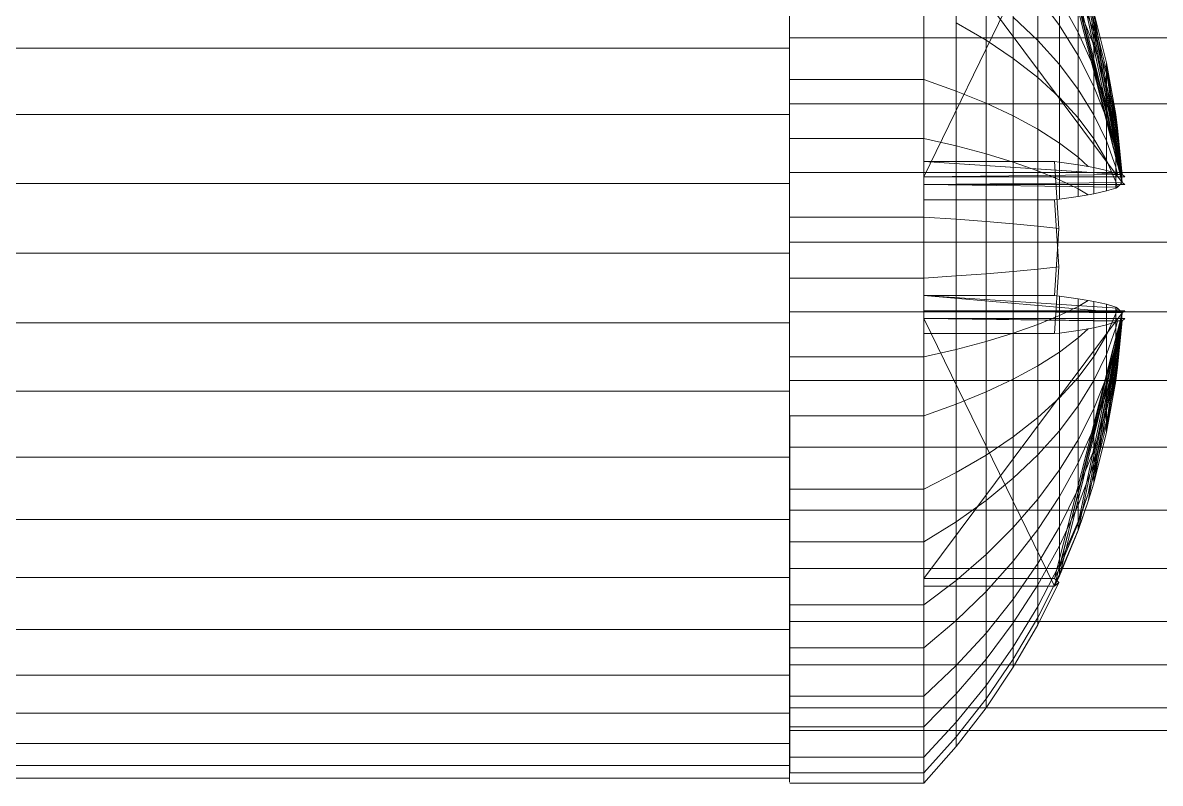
# Model space of a CAD drawing. Header units: inches. Extents: x -827 to 154, y -802 to 207.
# Drawn here: x -506.6996 to -506.5095, y -215.9531 to -215.8261 of the extents above; entities that cross this region are included whole.
import ezdxf

# ---------------------------------------------------------------- set-up
doc = ezdxf.new("R2010")
doc.units = ezdxf.units.IN
doc.header["$MEASUREMENT"] = 0
doc.layers.add('Layer0', color=7, linetype='Continuous', lineweight=9)
doc.layers.add('Miter_Saw_Station_skp', color=8, linetype='Continuous', lineweight=9)

# ---------------------------------------------------------------- blocks, each defined once
blk = doc.blocks.new('Miter_Saw_Station_skp_176-402616-Level 1')
at = {"layer": 'Layer0'}
for p, q in [((3.85827, 1.95942), (3.85827, 1.96006)), ((3.85827, 1.95942), (3.85827, 1.96006)), ((3.85827, 1.95942), (5.90551, 1.95942)), ((5.90551, 1.95942), (3.85827, 1.95942)), ((3.85827, 1.95724), (3.85827, 1.95942)), ((3.85827, 1.95724), (3.85827, 1.95942)), ((5.90551, 1.95724), (3.85827, 1.95724)), ((3.85827, 1.95357), (3.85827, 1.95724)), ((3.85827, 1.95724), (5.90551, 1.95724)), ((3.85827, 1.95357), (3.85827, 1.95724)), ((3.85827, 1.95357), (5.90551, 1.95357)), ((3.85827, 1.94847), (3.85827, 1.95357)), ((5.90551, 1.95357), (3.85827, 1.95357)), ((3.85827, 1.94847), (3.85827, 1.95357)), ((3.85827, 1.95134), (3.58268, 1.95134)), ((3.58268, 1.95134), (3.85827, 1.95134)), ((3.85827, 1.94754), (3.58268, 1.94754)), ((3.58268, 1.94754), (3.85827, 1.94754)), ((5.90551, 1.94847), (3.85827, 1.94847)), ((3.85827, 1.94203), (3.85827, 1.94847)), ((3.85827, 1.94203), (3.85827, 1.94847)), ((3.85827, 1.94847), (5.90551, 1.94847)), ((3.85827, 1.94203), (5.90551, 1.94203)), ((5.90551, 1.94203), (3.85827, 1.94203)), ((3.85827, 1.93436), (3.85827, 1.94203)), ((3.85827, 1.93436), (3.85827, 1.94203)), ((3.58268, 1.9403), (3.85827, 1.9403)), ((3.85827, 1.9403), (3.58268, 1.9403)), ((3.85827, 1.93436), (5.90551, 1.93436)), ((3.85827, 1.92559), (3.85827, 1.93436)), ((5.90551, 1.93436), (3.85827, 1.93436)), ((3.85827, 1.92559), (3.85827, 1.93436)), ((3.85827, 1.93304), (3.58268, 1.93304)), ((3.58268, 1.93304), (3.85827, 1.93304)), ((5.90551, 1.92559), (3.85827, 1.92559)), ((3.85827, 1.91586), (3.85827, 1.92559)), ((3.85827, 1.91586), (3.85827, 1.92559)), ((3.85827, 1.92559), (5.90551, 1.92559)), ((3.85827, 1.92411), (3.58268, 1.92411)), ((3.58268, 1.92411), (3.85827, 1.92411)), ((5.90551, 1.91586), (3.85827, 1.91586)), ((3.85827, 1.90536), (3.85827, 1.91586)), ((3.85827, 1.91586), (5.90551, 1.91586)), ((3.85827, 1.90536), (3.85827, 1.91586)), ((3.58268, 1.91425), (3.85827, 1.91425)), ((3.85827, 1.91425), (3.58268, 1.91425)), ((5.90551, 1.90536), (3.85827, 1.90536)), ((3.85827, 1.89425), (3.85827, 1.90536)), ((3.85827, 1.90536), (5.90551, 1.90536)), ((3.85827, 1.89425), (3.85827, 1.90536)), ((3.58268, 1.90364), (3.85827, 1.90364)), ((3.85827, 1.90364), (3.58268, 1.90364)), ((5.90551, 1.89425), (3.85827, 1.89425)), ((3.85827, 1.88272), (3.85827, 1.89425)), ((3.85827, 1.89425), (5.90551, 1.89425)), ((3.85827, 1.88272), (3.85827, 1.89425)), ((3.58268, 1.89245), (3.85827, 1.89245)), ((3.85827, 1.89245), (3.58268, 1.89245)), ((3.85827, 1.88272), (5.90551, 1.88272)), ((5.90551, 1.88272), (3.85827, 1.88272)), ((3.85827, 1.87098), (3.85827, 1.88272)), ((3.85827, 1.87098), (3.85827, 1.88272)), ((3.85827, 1.88088), (3.58268, 1.88088)), ((3.58268, 1.88088), (3.85827, 1.88088)), ((3.85827, 1.87098), (5.90551, 1.87098)), ((5.90551, 1.87098), (3.85827, 1.87098)), ((3.85827, 1.85923), (3.85827, 1.87098)), ((3.85827, 1.85923), (3.85827, 1.87098)), ((3.58268, 1.86912), (3.85827, 1.86912)), ((3.85827, 1.86912), (3.58268, 1.86912)), ((3.85827, 1.85923), (5.90551, 1.85923)), ((5.90551, 1.85923), (3.85827, 1.85923)), ((3.85827, 1.84765), (3.85827, 1.85923)), ((3.85827, 1.84765), (3.85827, 1.85923)), ((3.58268, 1.85738), (3.85827, 1.85738)), ((3.85827, 1.85738), (3.58268, 1.85738)), ((3.85827, 1.84586), (3.58268, 1.84586)), ((3.58268, 1.84586), (3.85827, 1.84586)), ((5.90551, 1.84765), (3.85827, 1.84765)), ((3.85827, 1.83647), (3.85827, 1.84765)), ((3.85827, 1.84765), (5.90551, 1.84765)), ((3.85827, 1.83647), (3.85827, 1.84765)), ((3.85827, 1.83647), (5.90551, 1.83647)), ((5.90551, 1.83647), (3.85827, 1.83647)), ((3.85827, 1.82585), (3.85827, 1.83647)), ((3.85827, 1.82585), (3.85827, 1.83647)), ((3.58268, 1.83475), (3.85827, 1.83475)), ((3.85827, 1.83475), (3.58268, 1.83475))]:
    blk.add_line(p, q, dxfattribs=at)
blk = doc.blocks.new('Miter_Saw_Station_skp_175-V11-Level 1')
at = {"layer": 'Layer0'}
for p, q in [((0.03041, 2.09106), (0.03625, 2.09767)), ((0.03041, 2.09106), (0.03625, 2.09767)), ((0.03625, 2.0958), (0.03625, 2.09767)), ((0.03625, 2.09296), (0.03625, 2.09767)), ((0.03625, 2.09767), (0.03625, 2.0958)), ((0.03625, 2.09767), (0.06041, 2.09767)), ((0.06041, 2.09767), (0.03625, 2.09767)), ((0.03625, 2.09296), (0.03625, 2.09767)), ((0.03625, 2.0958), (0.03041, 2.08932)), ((0.03041, 2.08932), (0.03625, 2.0958)), ((0.03625, 2.08748), (0.03625, 2.0958)), ((0.06041, 2.0958), (0.03625, 2.0958)), ((0.03625, 2.0958), (0.03625, 2.08748)), ((0.03625, 2.0958), (0.06041, 2.0958)), ((0.06041, 2.08748), (0.06041, 2.0958)), ((0.06041, 2.08748), (0.06041, 2.0958)), ((0.03625, 2.09296), (0.03041, 2.08667)), ((0.03041, 2.08667), (0.03625, 2.09296)), ((0.03625, 2.08199), (0.03625, 2.09296)), ((0.06041, 2.09296), (0.03625, 2.09296)), ((0.03625, 2.08199), (0.03625, 2.09296)), ((0.03625, 2.09296), (0.06041, 2.09296)), ((0.02501, 2.08407), (0.03041, 2.09106)), ((0.02501, 2.08407), (0.03041, 2.09106)), ((0.03041, 2.09106), (0.03041, 2.08932)), ((0.03041, 2.08932), (0.03041, 2.09106)), ((0.03041, 2.09106), (0.03041, 2.08667)), ((0.03041, 2.08667), (0.03041, 2.09106)), ((0.03041, 2.08932), (0.02501, 2.08247)), ((0.02501, 2.08247), (0.03041, 2.08932)), ((0.03041, 2.08157), (0.03041, 2.08932)), ((0.03041, 2.08932), (0.03041, 2.08157)), ((0.02501, 2.08003), (0.03041, 2.08667)), ((0.03041, 2.08667), (0.02501, 2.08003)), ((0.03041, 2.08157), (0.03625, 2.08748)), ((0.03625, 2.08748), (0.03041, 2.08157)), ((0.03041, 2.07646), (0.03041, 2.08667)), ((0.03041, 2.08667), (0.03041, 2.07646)), ((0.03625, 2.07328), (0.03625, 2.08748)), ((0.03625, 2.08748), (0.03625, 2.07328)), ((0.03625, 2.08748), (0.06041, 2.08748)), ((0.06041, 2.08748), (0.03625, 2.08748)), ((0.06041, 2.07328), (0.06041, 2.08748)), ((0.06041, 2.07328), (0.06041, 2.08748)), ((0.0201, 2.07675), (0.02501, 2.08407)), ((0.0201, 2.07675), (0.02501, 2.08407)), ((0.02501, 2.08407), (0.02501, 2.08247)), ((0.02501, 2.08003), (0.02501, 2.08407)), ((0.02501, 2.08247), (0.02501, 2.08407)), ((0.02501, 2.08407), (0.02501, 2.08003)), ((0.0201, 2.07529), (0.02501, 2.08247)), ((0.02501, 2.08247), (0.0201, 2.07529)), ((0.02501, 2.08247), (0.02501, 2.07532)), ((0.02501, 2.07532), (0.02501, 2.08247)), ((0.03041, 2.07646), (0.03625, 2.08199)), ((0.03625, 2.08199), (0.03041, 2.07646)), ((0.03625, 2.06552), (0.03625, 2.08199)), ((0.03625, 2.08199), (0.06041, 2.08199)), ((0.06041, 2.08199), (0.03625, 2.08199)), ((0.03625, 2.06552), (0.03625, 2.08199)), ((0.02501, 2.08003), (0.0201, 2.07306)), ((0.0201, 2.07306), (0.02501, 2.08003)), ((0.02501, 2.07532), (0.03041, 2.08157)), ((0.03041, 2.08157), (0.02501, 2.07532)), ((0.02501, 2.08003), (0.02501, 2.07061)), ((0.02501, 2.07061), (0.02501, 2.08003)), ((0.03041, 2.06834), (0.03041, 2.08157)), ((0.03041, 2.08157), (0.03041, 2.06834)), ((0.01567, 2.06911), (0.0201, 2.07675)), ((0.01567, 2.06911), (0.0201, 2.07675)), ((0.0201, 2.07306), (0.0201, 2.07675)), ((0.0201, 2.07675), (0.0201, 2.07306)), ((0.0201, 2.07675), (0.0201, 2.07529)), ((0.0201, 2.07529), (0.0201, 2.07675)), ((0.03041, 2.07646), (0.02501, 2.07061)), ((0.02501, 2.07061), (0.03041, 2.07646)), ((0.03041, 2.06111), (0.03041, 2.07646)), ((0.03041, 2.07646), (0.03041, 2.06111)), ((0.01567, 2.0678), (0.0201, 2.07529)), ((0.0201, 2.07529), (0.01567, 2.0678)), ((0.0201, 2.06877), (0.02501, 2.07532)), ((0.02501, 2.07532), (0.0201, 2.06877)), ((0.0201, 2.06877), (0.0201, 2.07529)), ((0.0201, 2.07529), (0.0201, 2.06877)), ((0.02501, 2.07532), (0.02501, 2.06312)), ((0.02501, 2.06312), (0.02501, 2.07532)), ((0.0201, 2.07306), (0.01567, 2.0658)), ((0.01567, 2.0658), (0.0201, 2.07306)), ((0.0201, 2.07306), (0.0201, 2.06447)), ((0.0201, 2.06447), (0.0201, 2.07306)), ((0.03625, 2.07328), (0.03041, 2.06834)), ((0.03041, 2.06834), (0.03625, 2.07328)), ((0.03625, 2.05417), (0.03625, 2.07328)), ((0.06041, 2.07328), (0.03625, 2.07328)), ((0.03625, 2.05417), (0.03625, 2.07328)), ((0.06041, 2.07328), (0.03625, 2.07328)), ((0.06041, 2.07328), (0.06041, 2.05417)), ((0.06041, 2.05417), (0.06041, 2.07328)), ((0.02501, 2.07061), (0.0201, 2.06447)), ((0.0201, 2.06447), (0.02501, 2.07061)), ((0.02501, 2.07061), (0.02501, 2.05645)), ((0.02501, 2.05645), (0.02501, 2.07061)), ((0.01177, 2.06004), (0.01567, 2.0678)), ((0.01567, 2.0678), (0.01177, 2.06004)), ((0.01567, 2.06911), (0.0119, 2.06148)), ((0.01567, 2.06911), (0.0119, 2.06148)), ((0.01567, 2.06911), (0.01567, 2.0678)), ((0.01567, 2.06911), (0.01567, 2.0658)), ((0.01567, 2.0658), (0.01567, 2.06911)), ((0.01567, 2.06911), (0.01567, 2.0678)), ((0.0201, 2.06877), (0.01567, 2.06194)), ((0.01567, 2.06194), (0.0201, 2.06877)), ((0.01567, 2.0678), (0.01567, 2.06194)), ((0.01567, 2.06194), (0.01567, 2.0678)), ((0.0201, 2.06877), (0.0201, 2.05765)), ((0.0201, 2.05765), (0.0201, 2.06877)), ((0.03041, 2.06834), (0.02501, 2.06312)), ((0.02501, 2.06312), (0.03041, 2.06834)), ((0.03041, 2.05054), (0.03041, 2.06834)), ((0.03041, 2.06834), (0.03041, 2.05054)), ((0.01177, 2.05828), (0.01567, 2.0658)), ((0.01567, 2.0658), (0.01177, 2.05828)), ((0.01567, 2.05808), (0.01567, 2.0658)), ((0.01567, 2.0658), (0.01567, 2.05808)), ((0.03041, 2.06111), (0.03625, 2.06552)), ((0.03625, 2.06552), (0.03041, 2.06111)), ((0.03625, 2.04466), (0.03625, 2.06552)), ((0.03625, 2.06552), (0.06041, 2.06552)), ((0.03625, 2.06552), (0.03625, 2.04466)), ((0.03625, 2.06552), (0.06041, 2.06552)), ((0.01567, 2.05808), (0.0201, 2.06447)), ((0.0201, 2.06447), (0.01567, 2.05808)), ((0.0201, 2.05157), (0.0201, 2.06447)), ((0.0201, 2.06447), (0.0201, 2.05157)), ((0.01269, 2.06216), (0.00049, 2.01433)), ((0.01269, 2.06216), (0.01177, 2.0603)), ((0.01269, 2.06216), (0.01177, 2.0603)), ((0.01177, 2.05487), (0.01567, 2.06194)), ((0.01567, 2.06194), (0.01177, 2.05487)), ((0.01269, 2.06216), (0.0119, 2.06148)), ((0.01269, 2.06216), (0.0119, 2.06148)), ((0.0119, 2.06148), (0.01269, 2.06079)), ((0.01269, 2.06079), (0.0119, 2.06148)), ((0.01269, 2.06216), (0.03625, 2.06216)), ((0.01269, 2.06216), (0.03625, 2.06216)), ((0.01269, 2.06216), (0.03625, 2.01391)), ((0.01567, 2.05194), (0.01567, 2.06194)), ((0.01567, 2.06194), (0.01567, 2.05194)), ((0.02501, 2.06312), (0.0201, 2.05765)), ((0.0201, 2.05765), (0.02501, 2.06312)), ((0.02501, 2.06312), (0.02501, 2.0467)), ((0.02501, 2.0467), (0.02501, 2.06312)), ((0.03625, 2.06079), (0.03625, 2.06216)), ((0.03625, 2.01391), (0.03625, 2.06216)), ((0.03625, 2.06216), (0.03625, 2.06079)), ((0.03625, 2.01391), (0.03625, 2.06216)), ((0.00049, 2.01291), (0.03625, 2.06079)), ((0.00049, 2.01291), (0.01269, 2.06079)), ((0.00049, 2.01433), (0.01177, 2.0603)), ((0.00839, 2.05215), (0.01177, 2.0603)), ((0.01177, 2.0603), (0.00839, 2.05215)), ((0.01177, 2.06004), (0.00839, 2.05205)), ((0.00839, 2.05205), (0.01177, 2.06004)), ((0.01269, 2.06079), (0.01177, 2.05893)), ((0.01177, 2.05893), (0.01269, 2.06079)), ((0.01177, 2.06004), (0.01177, 2.0603)), ((0.01177, 2.0603), (0.01177, 2.06004)), ((0.01177, 2.06004), (0.01177, 2.05487)), ((0.01177, 2.05487), (0.01177, 2.06004)), ((0.03625, 2.06079), (0.01269, 2.06079)), ((0.03625, 2.06079), (0.01269, 2.06079)), ((0.03041, 2.06111), (0.02501, 2.05645)), ((0.02501, 2.05645), (0.03041, 2.06111)), ((0.03041, 2.06111), (0.03041, 2.04168)), ((0.03041, 2.04168), (0.03041, 2.06111)), ((0.03625, 2.01254), (0.03625, 2.06079)), ((0.03625, 2.01254), (0.03625, 2.06079)), ((0.00049, 2.01291), (0.01177, 2.05893)), ((0.00839, 2.05078), (0.01177, 2.05893)), ((0.01177, 2.05893), (0.00839, 2.05078)), ((0.01177, 2.05828), (0.00839, 2.05052)), ((0.00839, 2.05052), (0.01177, 2.05828)), ((0.01177, 2.05828), (0.01177, 2.05893)), ((0.01177, 2.05893), (0.01177, 2.05828)), ((0.01177, 2.05145), (0.01177, 2.05828)), ((0.01177, 2.05828), (0.01177, 2.05145)), ((0.01567, 2.05808), (0.01177, 2.05145)), ((0.01177, 2.05145), (0.01567, 2.05808)), ((0.01567, 2.05808), (0.01567, 2.04648)), ((0.01567, 2.04648), (0.01567, 2.05808)), ((0.01567, 2.05194), (0.0201, 2.05765)), ((0.0201, 2.05765), (0.01567, 2.05194)), ((0.0201, 2.04268), (0.0201, 2.05765)), ((0.0201, 2.05765), (0.0201, 2.04268)), ((0.0201, 2.05157), (0.02501, 2.05645)), ((0.02501, 2.05645), (0.0201, 2.05157)), ((0.02501, 2.03853), (0.02501, 2.05645)), ((0.02501, 2.05645), (0.02501, 2.03853)), ((0.00839, 2.04758), (0.01177, 2.05487)), ((0.01177, 2.05487), (0.00839, 2.04758)), ((0.01177, 2.05487), (0.01177, 2.04603)), ((0.01177, 2.04603), (0.01177, 2.05487)), ((0.03625, 2.05417), (0.03041, 2.05054)), ((0.03041, 2.05054), (0.03625, 2.05417)), ((0.03625, 2.03144), (0.03625, 2.05417)), ((0.03625, 2.03144), (0.03625, 2.05417)), ((0.06041, 2.05417), (0.03625, 2.05417)), ((0.03625, 2.05417), (0.06041, 2.05417)), ((0.06041, 2.05417), (0.06041, 2.03144)), ((0.06041, 2.03144), (0.06041, 2.05417)), ((0.00049, 2.01433), (0.00839, 2.05215)), ((0.00839, 2.05215), (0.00661, 2.04687)), ((0.00839, 2.05215), (0.00661, 2.04687)), ((0.00661, 2.04687), (0.00839, 2.05205)), ((0.00839, 2.05205), (0.00661, 2.04687)), ((0.00839, 2.05215), (0.00839, 2.05205)), ((0.00839, 2.05215), (0.00839, 2.05205)), ((0.00839, 2.04758), (0.00839, 2.05205)), ((0.00839, 2.05205), (0.00839, 2.04758)), ((0.01177, 2.05145), (0.00839, 2.04463)), ((0.00839, 2.04463), (0.01177, 2.05145)), ((0.01567, 2.05194), (0.01177, 2.04603)), ((0.01177, 2.04603), (0.01567, 2.05194)), ((0.01177, 2.05145), (0.01177, 2.0412)), ((0.01177, 2.0412), (0.01177, 2.05145)), ((0.01567, 2.05194), (0.01567, 2.03848)), ((0.01567, 2.03848), (0.01567, 2.05194)), ((0.0201, 2.05157), (0.01567, 2.04648)), ((0.01567, 2.04648), (0.0201, 2.05157)), ((0.0201, 2.05157), (0.0201, 2.03523)), ((0.0201, 2.03523), (0.0201, 2.05157)), ((0.00049, 2.01291), (0.00839, 2.05078)), ((0.00839, 2.05078), (0.00661, 2.0455)), ((0.00839, 2.05078), (0.00661, 2.0455)), ((0.00661, 2.0455), (0.00839, 2.05052)), ((0.00661, 2.0455), (0.00839, 2.05052)), ((0.00839, 2.05078), (0.00839, 2.05052)), ((0.00839, 2.05078), (0.00839, 2.05052)), ((0.00839, 2.05052), (0.00839, 2.04463)), ((0.00839, 2.04463), (0.00839, 2.05052)), ((0.03041, 2.05054), (0.02501, 2.0467)), ((0.02501, 2.0467), (0.03041, 2.05054)), ((0.03041, 2.02937), (0.03041, 2.05054)), ((0.03041, 2.05054), (0.03041, 2.02937)), ((0.00049, 2.01433), (0.00661, 2.04687)), ((0.00839, 2.04758), (0.00557, 2.04011)), ((0.00557, 2.04011), (0.00839, 2.04758)), ((0.00661, 2.04687), (0.00557, 2.04358)), ((0.00557, 2.04358), (0.00661, 2.04687)), ((0.00839, 2.04758), (0.00839, 2.03994)), ((0.00839, 2.03994), (0.00839, 2.04758)), ((0.00049, 2.01291), (0.00661, 2.0455)), ((0.00661, 2.0455), (0.00557, 2.0422)), ((0.00557, 2.0422), (0.00661, 2.0455)), ((0.01177, 2.04603), (0.00839, 2.03994)), ((0.00839, 2.03994), (0.01177, 2.04603)), ((0.01177, 2.0412), (0.01567, 2.04648)), ((0.01567, 2.04648), (0.01177, 2.0412)), ((0.01177, 2.03414), (0.01177, 2.04603)), ((0.01177, 2.04603), (0.01177, 2.03414)), ((0.01567, 2.03179), (0.01567, 2.04648)), ((0.01567, 2.04648), (0.01567, 2.03179)), ((0.0201, 2.04268), (0.02501, 2.0467)), ((0.02501, 2.0467), (0.0201, 2.04268)), ((0.02501, 2.02717), (0.02501, 2.0467)), ((0.02501, 2.0467), (0.02501, 2.02717)), ((0.00049, 2.01433), (0.00557, 2.04358)), ((0.00557, 2.04358), (0.0033, 2.03443)), ((0.0033, 2.03443), (0.00557, 2.04358)), ((0.00557, 2.03763), (0.00839, 2.04463)), ((0.00839, 2.04463), (0.00557, 2.03763)), ((0.00557, 2.04011), (0.00557, 2.04358)), ((0.00557, 2.04358), (0.00557, 2.04011)), ((0.00839, 2.03577), (0.00839, 2.04463)), ((0.00839, 2.04463), (0.00839, 2.03577)), ((0.03625, 2.04466), (0.03041, 2.04168)), ((0.03041, 2.04168), (0.03625, 2.04466)), ((0.03625, 2.02084), (0.03625, 2.04466)), ((0.06041, 2.04466), (0.03625, 2.04466)), ((0.03625, 2.04466), (0.06041, 2.04466)), ((0.03625, 2.04466), (0.03625, 2.02084)), ((0.00049, 2.01291), (0.00557, 2.0422)), ((0.00557, 2.0422), (0.0033, 2.03306)), ((0.0033, 2.03306), (0.00557, 2.0422)), ((0.00557, 2.03763), (0.00557, 2.0422)), ((0.00557, 2.0422), (0.00557, 2.03763)), ((0.00839, 2.03577), (0.01177, 2.0412)), ((0.01177, 2.0412), (0.00839, 2.03577)), ((0.01177, 2.0412), (0.01177, 2.02823)), ((0.01177, 2.02823), (0.01177, 2.0412)), ((0.0201, 2.04268), (0.01567, 2.03848)), ((0.01567, 2.03848), (0.0201, 2.04268)), ((0.0201, 2.04268), (0.0201, 2.02488)), ((0.0201, 2.02488), (0.0201, 2.04268)), ((0.03041, 2.04168), (0.02501, 2.03853)), ((0.02501, 2.03853), (0.03041, 2.04168)), ((0.03041, 2.01949), (0.03041, 2.04168)), ((0.03041, 2.04168), (0.03041, 2.01949)), ((0.00557, 2.04011), (0.0033, 2.03248)), ((0.0033, 2.03248), (0.00557, 2.04011)), ((0.00557, 2.04011), (0.00557, 2.0337)), ((0.00557, 2.0337), (0.00557, 2.04011)), ((0.00557, 2.0337), (0.00839, 2.03994)), ((0.00839, 2.03994), (0.00557, 2.0337)), ((0.00839, 2.03994), (0.00839, 2.02966)), ((0.00839, 2.02966), (0.00839, 2.03994)), ((0.00557, 2.03763), (0.0033, 2.03049)), ((0.0033, 2.03049), (0.00557, 2.03763)), ((0.00557, 2.03763), (0.00557, 2.0302)), ((0.00557, 2.0302), (0.00557, 2.03763)), ((0.01567, 2.03848), (0.01177, 2.03414)), ((0.01177, 2.03414), (0.01567, 2.03848)), ((0.01567, 2.03848), (0.01567, 2.02248)), ((0.01567, 2.02248), (0.01567, 2.03848)), ((0.0201, 2.03523), (0.02501, 2.03853)), ((0.02501, 2.03853), (0.0201, 2.03523)), ((0.02501, 2.01806), (0.02501, 2.03853)), ((0.02501, 2.03853), (0.02501, 2.01806)), ((0.00557, 2.0302), (0.00839, 2.03577)), ((0.00839, 2.03577), (0.00557, 2.0302)), ((0.00839, 2.02455), (0.00839, 2.03577)), ((0.00839, 2.03577), (0.00839, 2.02455)), ((0.01567, 2.03179), (0.0201, 2.03523)), ((0.0201, 2.03523), (0.01567, 2.03179)), ((0.0201, 2.03523), (0.0201, 2.01657)), ((0.0201, 2.01657), (0.0201, 2.03523)), ((0.00049, 2.01433), (0.0033, 2.03443)), ((0.00049, 2.01291), (0.0033, 2.03306)), ((0.0033, 2.03443), (0.00161, 2.02514)), ((0.00161, 2.02514), (0.0033, 2.03443)), ((0.0033, 2.03306), (0.00161, 2.02377)), ((0.00161, 2.02377), (0.0033, 2.03306)), ((0.0033, 2.03248), (0.00161, 2.02474)), ((0.00161, 2.02474), (0.0033, 2.03248)), ((0.0033, 2.03443), (0.0033, 2.03248)), ((0.0033, 2.03248), (0.0033, 2.03443)), ((0.0033, 2.02733), (0.00557, 2.0337)), ((0.00557, 2.0337), (0.0033, 2.02733)), ((0.0033, 2.03306), (0.0033, 2.03049)), ((0.0033, 2.03049), (0.0033, 2.03306)), ((0.0033, 2.02733), (0.0033, 2.03248)), ((0.0033, 2.03248), (0.0033, 2.02733)), ((0.00557, 2.0337), (0.00557, 2.02508)), ((0.00557, 2.02508), (0.00557, 2.0337)), ((0.01177, 2.03414), (0.00839, 2.02966)), ((0.00839, 2.02966), (0.01177, 2.03414)), ((0.01177, 2.03414), (0.01177, 2.02)), ((0.01177, 2.02), (0.01177, 2.03414)), ((0.0033, 2.03049), (0.00161, 2.02324)), ((0.00161, 2.02324), (0.0033, 2.03049)), ((0.0033, 2.02451), (0.0033, 2.03049)), ((0.0033, 2.03049), (0.0033, 2.02451)), ((0.01567, 2.03179), (0.01177, 2.02823)), ((0.01177, 2.02823), (0.01567, 2.03179)), ((0.01567, 2.03179), (0.01567, 2.01502)), ((0.01567, 2.01502), (0.01567, 2.03179)), ((0.03625, 2.03144), (0.03041, 2.02937)), ((0.03625, 2.03144), (0.03041, 2.02937)), ((0.03625, 2.03144), (0.03625, 2.00665)), ((0.03625, 2.03144), (0.06041, 2.03144)), ((0.03625, 2.00665), (0.03625, 2.03144)), ((0.06041, 2.03144), (0.03625, 2.03144)), ((0.0033, 2.02451), (0.00557, 2.0302)), ((0.00557, 2.0302), (0.0033, 2.02451)), ((0.00557, 2.0302), (0.00557, 2.02079)), ((0.00557, 2.02079), (0.00557, 2.0302)), ((0.00839, 2.02966), (0.00557, 2.02508)), ((0.00557, 2.02508), (0.00839, 2.02966)), ((0.00839, 2.01744), (0.00839, 2.02966)), ((0.00839, 2.02966), (0.00839, 2.01744)), ((0.02501, 2.02717), (0.03041, 2.02937)), ((0.03041, 2.02937), (0.02501, 2.02717)), ((0.03041, 2.00627), (0.03041, 2.02937)), ((0.03041, 2.00627), (0.03041, 2.02937)), ((0.00161, 2.02086), (0.0033, 2.02733)), ((0.0033, 2.02733), (0.00161, 2.02086)), ((0.0033, 2.02733), (0.0033, 2.02039)), ((0.0033, 2.02039), (0.0033, 2.02733)), ((0.01177, 2.02823), (0.00839, 2.02455)), ((0.00839, 2.02455), (0.01177, 2.02823)), ((0.01177, 2.0134), (0.01177, 2.02823)), ((0.01177, 2.02823), (0.01177, 2.0134)), ((0.02501, 2.02717), (0.0201, 2.02488)), ((0.0201, 2.02488), (0.02501, 2.02717)), ((0.02501, 2.02717), (0.02501, 2.00588)), ((0.02501, 2.00588), (0.02501, 2.02717)), ((0.00049, 2.01433), (0.00161, 2.02514)), ((0.00161, 2.02514), (0.00132, 2.02274)), ((0.00161, 2.02514), (0.00132, 2.02274)), ((0.00132, 2.02274), (0.00161, 2.02474)), ((0.00161, 2.02474), (0.00132, 2.02274)), ((0.00161, 2.02514), (0.00161, 2.02474)), ((0.00161, 2.02514), (0.00161, 2.02474)), ((0.00161, 2.02086), (0.00161, 2.02474)), ((0.00161, 2.02474), (0.00161, 2.02086)), ((0.00161, 2.01874), (0.0033, 2.02451)), ((0.0033, 2.02451), (0.00161, 2.01874)), ((0.00557, 2.02508), (0.0033, 2.02039)), ((0.0033, 2.02039), (0.00557, 2.02508)), ((0.0033, 2.01695), (0.0033, 2.02451)), ((0.0033, 2.02451), (0.0033, 2.01695)), ((0.00557, 2.0156), (0.00557, 2.02508)), ((0.00557, 2.0156), (0.00557, 2.02508)), ((0.00839, 2.02455), (0.00557, 2.02079)), ((0.00557, 2.02079), (0.00839, 2.02455)), ((0.00839, 2.01174), (0.00839, 2.02455)), ((0.00839, 2.02455), (0.00839, 2.01174)), ((0.0201, 2.02488), (0.01567, 2.02248)), ((0.0201, 2.02488), (0.01567, 2.02248)), ((0.0201, 2.02488), (0.0201, 2.00546)), ((0.0201, 2.02488), (0.0201, 2.00546)), ((0.00049, 2.01291), (0.00161, 2.02377)), ((0.00049, 2.01433), (0.00132, 2.02274)), ((0.00132, 2.02274), (0.00049, 2.01433)), ((0.00161, 2.02377), (0.00132, 2.02137)), ((0.00161, 2.02377), (0.00132, 2.02137)), ((0.00132, 2.02137), (0.00161, 2.02324)), ((0.00132, 2.02137), (0.00161, 2.02324)), ((0.00161, 2.02377), (0.00161, 2.02324)), ((0.00161, 2.02377), (0.00161, 2.02324)), ((0.00161, 2.01874), (0.00161, 2.02324)), ((0.00161, 2.02324), (0.00161, 2.01874)), ((0.01567, 2.02248), (0.01177, 2.02)), ((0.01567, 2.02248), (0.01177, 2.02)), ((0.01567, 2.00502), (0.01567, 2.02248)), ((0.01567, 2.00502), (0.01567, 2.02248)), ((0.00132, 2.02137), (0.00049, 2.01291)), ((0.00049, 2.01291), (0.00132, 2.02137)), ((0.00049, 2.01433), (0.00161, 2.02086)), ((0.00161, 2.02086), (0.00049, 2.01433)), ((0.00161, 2.01564), (0.00161, 2.02086)), ((0.00161, 2.02086), (0.00161, 2.01564)), ((0.0033, 2.02039), (0.00161, 2.01564)), ((0.00161, 2.01564), (0.0033, 2.02039)), ((0.0033, 2.01695), (0.00557, 2.02079)), ((0.00557, 2.02079), (0.0033, 2.01695)), ((0.0033, 2.02039), (0.0033, 2.01508)), ((0.0033, 2.01508), (0.0033, 2.02039)), ((0.00557, 2.01085), (0.00557, 2.02079)), ((0.00557, 2.01085), (0.00557, 2.02079)), ((0.03625, 2.02084), (0.03041, 2.01949)), ((0.03625, 2.02084), (0.03041, 2.01949)), ((0.03625, 2.02084), (0.03625, 1.99567)), ((0.03625, 2.02084), (0.06041, 2.02084)), ((0.03625, 2.02084), (0.03625, 1.99567)), ((0.06041, 2.02084), (0.03625, 2.02084)), ((0.00049, 2.01291), (0.00161, 2.01874)), ((0.00161, 2.01874), (0.00049, 2.01291)), ((0.00161, 2.01874), (0.00161, 2.01304)), ((0.00161, 2.01304), (0.00161, 2.01874)), ((0.00839, 2.01744), (0.01177, 2.02)), ((0.01177, 2.02), (0.00839, 2.01744)), ((0.01177, 2.01655), (0.01177, 2.02)), ((0.01177, 2.01655), (0.01177, 2.02)), ((0.03041, 2.01949), (0.02501, 2.01806)), ((0.03041, 2.01949), (0.02501, 2.01806)), ((0.03041, 2.01949), (0.03041, 1.99605)), ((0.03041, 1.99605), (0.03041, 2.01949)), ((0.0033, 2.01695), (0.00161, 2.01304)), ((0.0033, 2.01695), (0.00161, 2.01304)), ((0.0033, 2.01695), (0.0033, 2.01137)), ((0.0033, 2.01695), (0.0033, 2.01137)), ((0.00839, 2.01744), (0.00661, 2.01578)), ((0.00839, 2.01744), (0.00661, 2.01578)), ((0.00839, 2.01608), (0.00661, 2.01578)), ((0.00839, 2.01608), (0.00661, 2.01578)), ((0.00839, 2.01744), (0.00839, 2.01608)), ((0.00839, 2.01744), (0.00839, 2.01608)), ((0.01177, 2.01655), (0.00839, 2.01608)), ((0.01177, 2.01655), (0.00839, 2.01608)), ((0.01269, 2.01665), (0.01177, 2.01655)), ((0.01269, 2.01665), (0.01177, 2.01655)), ((0.01269, 2.01665), (0.0119, 2.00459)), ((0.01269, 2.01665), (0.0119, 2.00459)), ((0.01269, 2.01665), (0.03625, 2.01665)), ((0.01269, 2.01665), (0.03625, 2.01665)), ((0.0201, 2.01657), (0.01567, 2.01502)), ((0.0201, 2.01657), (0.01567, 2.01502)), ((0.02501, 2.01806), (0.0201, 2.01657)), ((0.02501, 2.01806), (0.0201, 2.01657)), ((0.0201, 1.99686), (0.0201, 2.01657)), ((0.0201, 2.01657), (0.0201, 1.99686)), ((0.02501, 2.01806), (0.02501, 1.99644)), ((0.02501, 1.99644), (0.02501, 2.01806)), ((0.03625, 2.01391), (0.03625, 2.01665)), ((0.03625, 1.99253), (0.03625, 2.01665)), ((0.03625, 2.01391), (0.03625, 2.01665)), ((0.03625, 1.99253), (0.03625, 2.01665)), ((0.00049, 2.01433), (0, 2.01391)), ((0.00049, 2.01433), (0, 2.01391)), ((0.00049, 2.01433), (0.00132, 2.01441)), ((0.00132, 2.01441), (0.00049, 2.01433)), ((0.03625, 2.01391), (0.00049, 2.01433)), ((0.03625, 2.01391), (0.00049, 2.01433)), ((0.00161, 2.01564), (0.00132, 2.01441)), ((0.00161, 2.01564), (0.00132, 2.01441)), ((0.00161, 2.01455), (0.00132, 2.01441)), ((0.00161, 2.01455), (0.00132, 2.01441)), ((0.03625, 2.01391), (0.00132, 2.01441)), ((0.00161, 2.01564), (0.00161, 2.01455)), ((0.00161, 2.01564), (0.00161, 2.01455)), ((0.0033, 2.01508), (0.00161, 2.01455)), ((0.0033, 2.01508), (0.00161, 2.01455)), ((0.00557, 2.0156), (0.0033, 2.01508)), ((0.00557, 2.0156), (0.0033, 2.01508)), ((0.00661, 2.01578), (0.00557, 2.0156)), ((0.00557, 2.0156), (0.00661, 2.01578)), ((0.01567, 2.01502), (0.01177, 2.0134)), ((0.01567, 2.01502), (0.01177, 2.0134)), ((0.01567, 1.9973), (0.01567, 2.01502)), ((0.01567, 1.9973), (0.01567, 2.01502)), ((0.03625, 2.01391), (0, 2.01391)), ((0.03625, 2.01391), (0, 2.01391)), ((0.00049, 2.01291), (0, 2.01254)), ((0.00049, 2.01291), (0, 2.01254)), ((0.03625, 2.01254), (0, 2.01254)), ((0.03625, 2.01254), (0, 2.01254)), ((0.00049, 2.01291), (0.00132, 2.01204)), ((0.00049, 2.01291), (0.00132, 2.01204)), ((0.03625, 2.01254), (0.00049, 2.01291)), ((0.03625, 2.01254), (0.00049, 2.01291)), ((0.00049, 2.01291), (0.03625, 2.00979)), ((0.00161, 2.01304), (0.00132, 2.01204)), ((0.00161, 2.01304), (0.00132, 2.01204)), ((0.00132, 2.01204), (0.00161, 2.0119)), ((0.00132, 2.01204), (0.00161, 2.0119)), ((0.03625, 2.00979), (0.00132, 2.01204)), ((0.00161, 2.01304), (0.00161, 2.0119)), ((0.00161, 2.0119), (0.00161, 2.01304)), ((0.01177, 2.0134), (0.00839, 2.01174)), ((0.01177, 2.0134), (0.00839, 2.01174)), ((0.01177, 2.0099), (0.01177, 2.0134)), ((0.01177, 2.0134), (0.01177, 2.0099)), ((0.03625, 2.01254), (0.03625, 2.00979)), ((0.03625, 2.01254), (0.03625, 2.00979)), ((0.00161, 2.0119), (0.0033, 2.01137)), ((0.00161, 2.0119), (0.0033, 2.01137)), ((0.00557, 2.01085), (0.0033, 2.01137)), ((0.0033, 2.01137), (0.00557, 2.01085)), ((0.00557, 2.01085), (0.00661, 2.01066)), ((0.00557, 2.01085), (0.00661, 2.01066)), ((0.00839, 2.01174), (0.00661, 2.01066)), ((0.00839, 2.01174), (0.00661, 2.01066)), ((0.00661, 2.01066), (0.00839, 2.01036)), ((0.00661, 2.01066), (0.00839, 2.01036)), ((0.00839, 2.01036), (0.00839, 2.01174)), ((0.00839, 2.01174), (0.00839, 2.01036)), ((0.00839, 2.01036), (0.01177, 2.0099)), ((0.00839, 2.01036), (0.01177, 2.0099)), ((0.01269, 2.00979), (0.01177, 2.0099)), ((0.01177, 2.0099), (0.01269, 2.00979)), ((0.01269, 2.00979), (0.0119, 1.99773)), ((0.01269, 2.00979), (0.0119, 1.99773)), ((0.03625, 2.00979), (0.01269, 2.00979)), ((0.03625, 2.00979), (0.01269, 2.00979)), ((0.03625, 2.00979), (0.03625, 1.98567)), ((0.03625, 2.00979), (0.03625, 1.98567)), ((0.02501, 2.00588), (0.0201, 2.00546)), ((0.02501, 2.00588), (0.0201, 2.00546)), ((0.03041, 2.00627), (0.02501, 2.00588)), ((0.03041, 2.00627), (0.02501, 2.00588)), ((0.02501, 2.00588), (0.02501, 1.98426)), ((0.02501, 1.98426), (0.02501, 2.00588)), ((0.03625, 2.00665), (0.03041, 2.00627)), ((0.03041, 2.00627), (0.03625, 2.00665)), ((0.03041, 1.98283), (0.03041, 2.00627)), ((0.03041, 2.00627), (0.03041, 1.98283)), ((0.03625, 2.00665), (0.03625, 1.98148)), ((0.03625, 2.00665), (0.06041, 2.00665)), ((0.03625, 1.98148), (0.03625, 2.00665)), ((0.06041, 2.00665), (0.03625, 2.00665)), ((0.01567, 2.00502), (0.0119, 2.00459)), ((0.01567, 2.00502), (0.0119, 2.00459)), ((0.01269, 1.99253), (0.0119, 2.00459)), ((0.01269, 1.99253), (0.0119, 2.00459)), ((0.0201, 2.00546), (0.01567, 2.00502)), ((0.01567, 2.00502), (0.0201, 2.00546)), ((0.01567, 1.98731), (0.01567, 2.00502)), ((0.01567, 1.98731), (0.01567, 2.00502)), ((0.0201, 2.00546), (0.0201, 1.98575)), ((0.0201, 1.98575), (0.0201, 2.00546)), ((0.01269, 1.98567), (0.0119, 1.99773)), ((0.01567, 1.9973), (0.0119, 1.99773)), ((0.01269, 1.98567), (0.0119, 1.99773)), ((0.01567, 1.9973), (0.0119, 1.99773)), ((0.01567, 1.97984), (0.01567, 1.9973)), ((0.0201, 1.99686), (0.01567, 1.9973)), ((0.01567, 1.97984), (0.01567, 1.9973)), ((0.01567, 1.9973), (0.0201, 1.99686)), ((0.0201, 1.99686), (0.0201, 1.97744)), ((0.02501, 1.99644), (0.0201, 1.99686)), ((0.0201, 1.97744), (0.0201, 1.99686)), ((0.0201, 1.99686), (0.02501, 1.99644)), ((0.02501, 1.99644), (0.02501, 1.97515)), ((0.02501, 1.99644), (0.03041, 1.99605)), ((0.03041, 1.99605), (0.02501, 1.99644)), ((0.02501, 1.97515), (0.02501, 1.99644)), ((0.03625, 1.99567), (0.03041, 1.99605)), ((0.03041, 1.97295), (0.03041, 1.99605)), ((0.03041, 1.99605), (0.03625, 1.99567)), ((0.03041, 1.99605), (0.03041, 1.97295)), ((0.03625, 1.99567), (0.03625, 1.97088)), ((0.06041, 1.99567), (0.03625, 1.99567)), ((0.03625, 1.99567), (0.06041, 1.99567)), ((0.03625, 1.99567), (0.03625, 1.97088)), ((0.00557, 1.99147), (0.0033, 1.99095)), ((0.00557, 1.99147), (0.0033, 1.99095)), ((0.00661, 1.99166), (0.00557, 1.99147)), ((0.00557, 1.99147), (0.00661, 1.99166)), ((0.00557, 1.99147), (0.00557, 1.98153)), ((0.00557, 1.98153), (0.00557, 1.99147)), ((0.00839, 1.99196), (0.00661, 1.99166)), ((0.00839, 1.99196), (0.00661, 1.99166)), ((0.00839, 1.99058), (0.00661, 1.99166)), ((0.00839, 1.99058), (0.00661, 1.99166)), ((0.01177, 1.99242), (0.00839, 1.99196)), ((0.01177, 1.99242), (0.00839, 1.99196)), ((0.00839, 1.99058), (0.00839, 1.99196)), ((0.00839, 1.99196), (0.00839, 1.99058)), ((0.01177, 1.99242), (0.01269, 1.99253)), ((0.01269, 1.99253), (0.01177, 1.99242)), ((0.01177, 1.99242), (0.01177, 1.98892)), ((0.01177, 1.98892), (0.01177, 1.99242)), ((0.03625, 1.99253), (0.01269, 1.99253)), ((0.03625, 1.99253), (0.01269, 1.99253)), ((0.03625, 1.99253), (0.03625, 1.98978)), ((0.03625, 1.99253), (0.03625, 1.98978)), ((0.03625, 1.98978), (0, 1.98978)), ((0.00049, 1.98941), (0, 1.98978)), ((0.03625, 1.98978), (0, 1.98978)), ((0.00049, 1.98941), (0, 1.98978)), ((0.00132, 1.99028), (0.00049, 1.98941)), ((0.00049, 1.98941), (0.00132, 1.99028)), ((0.03625, 1.98978), (0.00049, 1.98941)), ((0.03625, 1.98978), (0.00049, 1.98941)), ((0.00049, 1.98941), (0.00132, 1.98095)), ((0.00132, 1.98095), (0.00049, 1.98941)), ((0.00161, 1.98358), (0.00049, 1.98941)), ((0.00049, 1.98941), (0.00161, 1.98358)), ((0.00049, 1.98941), (0.03625, 1.94153)), ((0.00049, 1.98941), (0.01269, 1.94153)), ((0.00049, 1.98941), (0.01177, 1.94339)), ((0.00049, 1.98941), (0.00839, 1.95154)), ((0.00049, 1.98941), (0.00661, 1.95682)), ((0.00049, 1.98941), (0.00557, 1.96012)), ((0.00049, 1.98941), (0.0033, 1.96926)), ((0.00049, 1.98941), (0.00161, 1.97855)), ((0.00161, 1.99042), (0.00132, 1.99028)), ((0.00161, 1.99042), (0.00132, 1.99028)), ((0.00161, 1.98928), (0.00132, 1.99028)), ((0.00161, 1.98928), (0.00132, 1.99028)), ((0.03625, 1.98978), (0.00132, 1.99028)), ((0.0033, 1.99095), (0.00161, 1.99042)), ((0.0033, 1.99095), (0.00161, 1.99042)), ((0.00161, 1.99042), (0.00161, 1.98928)), ((0.00161, 1.98928), (0.00161, 1.99042)), ((0.0033, 1.98538), (0.0033, 1.99095)), ((0.0033, 1.99095), (0.0033, 1.98538)), ((0.00839, 1.99058), (0.01177, 1.98892)), ((0.00839, 1.97777), (0.00839, 1.99058)), ((0.01177, 1.98892), (0.00839, 1.99058)), ((0.00839, 1.99058), (0.00839, 1.97777)), ((0.03625, 1.98978), (0.03625, 1.94153)), ((0.03625, 1.94153), (0.03625, 1.98978)), ((0.03625, 1.98841), (0, 1.98841)), ((0.00049, 1.98799), (0, 1.98841)), ((0.00049, 1.98799), (0, 1.98841)), ((0.03625, 1.98841), (0, 1.98841)), ((0.03625, 1.98841), (0.00049, 1.98799)), ((0.00049, 1.98799), (0.03625, 1.98841)), ((0.00049, 1.98799), (0.00161, 1.98146)), ((0.00049, 1.98799), (0.00132, 1.98791)), ((0.00049, 1.98799), (0.00132, 1.97958)), ((0.00161, 1.98146), (0.00049, 1.98799)), ((0.00132, 1.97958), (0.00049, 1.98799)), ((0.00049, 1.98799), (0.00132, 1.98791)), ((0.01269, 1.94016), (0.00049, 1.98799)), ((0.00049, 1.98799), (0.01177, 1.94202)), ((0.00049, 1.98799), (0.00839, 1.95017)), ((0.00049, 1.98799), (0.00661, 1.95545)), ((0.00049, 1.98799), (0.00557, 1.95874)), ((0.00049, 1.98799), (0.0033, 1.96789)), ((0.00049, 1.98799), (0.00161, 1.97718)), ((0.00049, 1.98799), (0.03625, 1.98567)), ((0.00161, 1.98668), (0.00132, 1.98791)), ((0.00161, 1.98777), (0.00132, 1.98791)), ((0.00132, 1.98791), (0.00161, 1.98668)), ((0.00132, 1.98791), (0.00161, 1.98777)), ((0.03625, 1.98567), (0.00132, 1.98791)), ((0.00161, 1.98358), (0.00161, 1.98928)), ((0.0033, 1.98538), (0.00161, 1.98928)), ((0.00161, 1.98928), (0.0033, 1.98538)), ((0.00161, 1.98928), (0.00161, 1.98358)), ((0.0033, 1.98724), (0.00161, 1.98777)), ((0.00161, 1.98668), (0.00161, 1.98777)), ((0.00161, 1.98777), (0.00161, 1.98668)), ((0.00161, 1.98777), (0.0033, 1.98724)), ((0.01177, 1.98892), (0.01177, 1.97409)), ((0.01177, 1.97409), (0.01177, 1.98892)), ((0.01567, 1.98731), (0.01177, 1.98892)), ((0.01567, 1.98731), (0.01177, 1.98892)), ((0.01269, 1.94016), (0.03625, 1.98841)), ((0.03625, 1.98841), (0.03625, 1.94016)), ((0.03625, 1.98841), (0.03625, 1.98567)), ((0.03625, 1.98841), (0.03625, 1.94016)), ((0.03625, 1.98841), (0.03625, 1.98567)), ((0.0033, 1.98193), (0.00161, 1.98668)), ((0.00161, 1.98146), (0.00161, 1.98668)), ((0.00161, 1.98668), (0.00161, 1.98146)), ((0.00161, 1.98668), (0.0033, 1.98193)), ((0.0033, 1.98724), (0.0033, 1.98193)), ((0.0033, 1.98724), (0.00557, 1.98672)), ((0.00557, 1.98672), (0.0033, 1.98724)), ((0.0033, 1.98193), (0.0033, 1.98724)), ((0.0033, 1.98538), (0.0033, 1.97781)), ((0.0033, 1.97781), (0.0033, 1.98538)), ((0.00557, 1.98153), (0.0033, 1.98538)), ((0.0033, 1.98538), (0.00557, 1.98153)), ((0.00557, 1.98672), (0.00661, 1.98654)), ((0.00557, 1.97724), (0.00557, 1.98672)), ((0.00557, 1.98672), (0.00661, 1.98654)), ((0.00557, 1.98672), (0.00557, 1.97724)), ((0.00839, 1.98624), (0.00661, 1.98654)), ((0.00661, 1.98654), (0.00839, 1.98488)), ((0.00661, 1.98654), (0.00839, 1.98624)), ((0.00839, 1.98488), (0.00661, 1.98654)), ((0.00839, 1.98624), (0.00839, 1.98488)), ((0.00839, 1.98624), (0.01177, 1.98577)), ((0.01177, 1.98577), (0.00839, 1.98624)), ((0.00839, 1.98488), (0.00839, 1.98624)), ((0.01269, 1.98567), (0.01177, 1.98577)), ((0.01177, 1.98232), (0.01177, 1.98577)), ((0.01177, 1.98577), (0.01269, 1.98567)), ((0.01177, 1.98577), (0.01177, 1.98232)), ((0.01269, 1.98567), (0.03625, 1.98567)), ((0.03625, 1.98567), (0.01269, 1.98567)), ((0.01567, 1.98731), (0.01567, 1.97053)), ((0.01567, 1.98731), (0.0201, 1.98575)), ((0.01567, 1.97053), (0.01567, 1.98731)), ((0.0201, 1.98575), (0.01567, 1.98731)), ((0.0201, 1.98575), (0.0201, 1.96709)), ((0.0201, 1.96709), (0.0201, 1.98575)), ((0.02501, 1.98426), (0.0201, 1.98575)), ((0.0201, 1.98575), (0.02501, 1.98426)), ((0.00161, 1.97908), (0.00161, 1.98358)), ((0.0033, 1.97781), (0.00161, 1.98358)), ((0.00161, 1.98358), (0.0033, 1.97781)), ((0.00161, 1.98358), (0.00161, 1.97908)), ((0.01177, 1.98232), (0.00839, 1.98488)), ((0.00839, 1.97266), (0.00839, 1.98488)), ((0.00839, 1.98488), (0.00839, 1.97266)), ((0.00839, 1.98488), (0.01177, 1.98232)), ((0.02501, 1.96379), (0.02501, 1.98426)), ((0.03041, 1.98283), (0.02501, 1.98426)), ((0.02501, 1.98426), (0.02501, 1.96379)), ((0.02501, 1.98426), (0.03041, 1.98283)), ((0.00161, 1.98146), (0.0033, 1.97499)), ((0.0033, 1.97499), (0.00161, 1.98146)), ((0.00161, 1.97758), (0.00161, 1.98146)), ((0.00161, 1.98146), (0.00161, 1.97758)), ((0.0033, 1.98193), (0.0033, 1.97499)), ((0.00557, 1.97724), (0.0033, 1.98193)), ((0.0033, 1.97499), (0.0033, 1.98193)), ((0.0033, 1.98193), (0.00557, 1.97724)), ((0.00557, 1.97212), (0.00557, 1.98153)), ((0.00839, 1.97777), (0.00557, 1.98153)), ((0.00557, 1.98153), (0.00557, 1.97212)), ((0.00557, 1.98153), (0.00839, 1.97777)), ((0.01567, 1.97984), (0.01177, 1.98232)), ((0.01567, 1.97984), (0.01177, 1.98232)), ((0.01177, 1.96818), (0.01177, 1.98232)), ((0.01177, 1.98232), (0.01177, 1.96818)), ((0.03041, 1.98283), (0.03625, 1.98148)), ((0.03041, 1.98283), (0.03041, 1.96064)), ((0.03041, 1.96064), (0.03041, 1.98283)), ((0.03625, 1.98148), (0.03041, 1.98283)), ((0.03625, 1.98148), (0.03625, 1.95766)), ((0.03625, 1.95766), (0.03625, 1.98148)), ((0.06041, 1.98148), (0.03625, 1.98148)), ((0.03625, 1.98148), (0.06041, 1.98148)), ((0.00161, 1.97855), (0.00132, 1.98095)), ((0.00132, 1.98095), (0.00161, 1.97908)), ((0.00132, 1.98095), (0.00161, 1.97908)), ((0.00132, 1.98095), (0.00161, 1.97855)), ((0.00132, 1.97958), (0.00161, 1.97718)), ((0.00132, 1.97958), (0.00161, 1.97758)), ((0.00161, 1.97718), (0.00132, 1.97958)), ((0.00132, 1.97958), (0.00161, 1.97758)), ((0.01567, 1.97984), (0.0201, 1.97744)), ((0.01567, 1.97984), (0.01567, 1.96384)), ((0.0201, 1.97744), (0.01567, 1.97984)), ((0.01567, 1.96384), (0.01567, 1.97984)), ((0.00161, 1.97908), (0.0033, 1.97183)), ((0.00161, 1.97908), (0.00161, 1.97855)), ((0.00161, 1.97855), (0.00161, 1.97908)), ((0.0033, 1.97183), (0.00161, 1.97908)), ((0.0033, 1.96926), (0.00161, 1.97855)), ((0.00161, 1.97855), (0.0033, 1.96926)), ((0.00161, 1.97718), (0.00161, 1.97758)), ((0.00161, 1.97758), (0.0033, 1.96984)), ((0.0033, 1.96984), (0.00161, 1.97758)), ((0.00161, 1.97718), (0.00161, 1.97758)), ((0.0033, 1.96789), (0.00161, 1.97718)), ((0.00161, 1.97718), (0.0033, 1.96789)), ((0.0033, 1.97781), (0.0033, 1.97183)), ((0.0033, 1.97183), (0.0033, 1.97781)), ((0.00557, 1.97212), (0.0033, 1.97781)), ((0.0033, 1.97781), (0.00557, 1.97212)), ((0.00839, 1.97266), (0.00557, 1.97724)), ((0.00557, 1.96862), (0.00557, 1.97724)), ((0.00557, 1.97724), (0.00557, 1.96862)), ((0.00557, 1.97724), (0.00839, 1.97266)), ((0.00839, 1.97777), (0.00839, 1.96655)), ((0.00839, 1.97777), (0.01177, 1.97409)), ((0.00839, 1.96655), (0.00839, 1.97777)), ((0.01177, 1.97409), (0.00839, 1.97777)), ((0.0201, 1.97744), (0.02501, 1.97515)), ((0.02501, 1.97515), (0.0201, 1.97744)), ((0.0201, 1.95964), (0.0201, 1.97744)), ((0.0201, 1.97744), (0.0201, 1.95964)), ((0.03041, 1.97295), (0.02501, 1.97515)), ((0.02501, 1.95562), (0.02501, 1.97515)), ((0.02501, 1.97515), (0.02501, 1.95562)), ((0.02501, 1.97515), (0.03041, 1.97295)), ((0.0033, 1.97499), (0.0033, 1.96984)), ((0.0033, 1.97499), (0.00557, 1.96862)), ((0.00557, 1.96862), (0.0033, 1.97499)), ((0.0033, 1.96984), (0.0033, 1.97499)), ((0.01177, 1.97409), (0.01567, 1.97053)), ((0.01177, 1.96112), (0.01177, 1.97409)), ((0.01567, 1.97053), (0.01177, 1.97409)), ((0.01177, 1.97409), (0.01177, 1.96112)), ((0.0033, 1.97183), (0.00557, 1.96469)), ((0.0033, 1.96926), (0.0033, 1.97183)), ((0.00557, 1.96469), (0.0033, 1.97183)), ((0.0033, 1.97183), (0.0033, 1.96926)), ((0.00557, 1.97212), (0.00839, 1.96655)), ((0.00557, 1.96469), (0.00557, 1.97212)), ((0.00839, 1.96655), (0.00557, 1.97212)), ((0.00557, 1.97212), (0.00557, 1.96469)), ((0.00839, 1.97266), (0.00839, 1.96238)), ((0.01177, 1.96818), (0.00839, 1.97266)), ((0.00839, 1.96238), (0.00839, 1.97266)), ((0.00839, 1.97266), (0.01177, 1.96818)), ((0.03625, 1.97088), (0.03041, 1.97295)), ((0.03041, 1.95178), (0.03041, 1.97295)), ((0.03041, 1.97295), (0.03041, 1.95178)), ((0.03041, 1.97295), (0.03625, 1.97088)), ((0.00557, 1.96221), (0.0033, 1.96984)), ((0.0033, 1.96789), (0.0033, 1.96984)), ((0.0033, 1.96984), (0.00557, 1.96221)), ((0.0033, 1.96984), (0.0033, 1.96789)), ((0.00557, 1.96012), (0.0033, 1.96926)), ((0.0033, 1.96926), (0.00557, 1.96012)), ((0.01567, 1.97053), (0.01567, 1.95584)), ((0.01567, 1.95584), (0.01567, 1.97053)), ((0.0201, 1.96709), (0.01567, 1.97053)), ((0.01567, 1.97053), (0.0201, 1.96709)), ((0.03625, 1.97088), (0.03625, 1.94815)), ((0.03625, 1.97088), (0.06041, 1.97088)), ((0.03625, 1.97088), (0.03625, 1.94815)), ((0.06041, 1.97088), (0.03625, 1.97088)), ((0.00557, 1.95874), (0.0033, 1.96789)), ((0.0033, 1.96789), (0.00557, 1.95874)), ((0.00557, 1.96862), (0.00839, 1.96238)), ((0.00839, 1.96238), (0.00557, 1.96862)), ((0.00557, 1.96221), (0.00557, 1.96862)), ((0.00557, 1.96862), (0.00557, 1.96221)), ((0.01177, 1.96818), (0.01567, 1.96384)), ((0.01177, 1.96818), (0.01177, 1.95629)), ((0.01567, 1.96384), (0.01177, 1.96818)), ((0.01177, 1.95629), (0.01177, 1.96818)), ((0.0201, 1.96709), (0.0201, 1.95075)), ((0.0201, 1.95075), (0.0201, 1.96709)), ((0.02501, 1.96379), (0.0201, 1.96709)), ((0.0201, 1.96709), (0.02501, 1.96379)), ((0.00839, 1.96655), (0.00839, 1.95769)), ((0.00839, 1.95769), (0.00839, 1.96655)), ((0.01177, 1.96112), (0.00839, 1.96655)), ((0.00839, 1.96655), (0.01177, 1.96112)), ((0.00557, 1.96469), (0.00839, 1.95769)), ((0.00839, 1.95769), (0.00557, 1.96469)), ((0.00557, 1.96012), (0.00557, 1.96469)), ((0.00557, 1.96469), (0.00557, 1.96012)), ((0.0201, 1.95964), (0.01567, 1.96384)), ((0.01567, 1.95038), (0.01567, 1.96384)), ((0.01567, 1.96384), (0.0201, 1.95964)), ((0.01567, 1.96384), (0.01567, 1.95038)), ((0.02501, 1.94587), (0.02501, 1.96379)), ((0.03041, 1.96064), (0.02501, 1.96379)), ((0.02501, 1.96379), (0.03041, 1.96064)), ((0.02501, 1.96379), (0.02501, 1.94587)), ((0.00557, 1.96221), (0.00839, 1.95474)), ((0.00557, 1.96221), (0.00557, 1.95874)), ((0.00839, 1.95474), (0.00557, 1.96221)), ((0.00557, 1.95874), (0.00557, 1.96221)), ((0.00839, 1.96238), (0.01177, 1.95629)), ((0.00839, 1.96238), (0.00839, 1.95474)), ((0.01177, 1.95629), (0.00839, 1.96238)), ((0.00839, 1.95474), (0.00839, 1.96238)), ((0.01177, 1.96112), (0.01177, 1.95087)), ((0.01177, 1.96112), (0.01567, 1.95584)), ((0.01177, 1.95087), (0.01177, 1.96112)), ((0.01567, 1.95584), (0.01177, 1.96112))]:
    blk.add_line(p, q, dxfattribs=at)
blk = doc.blocks.new('Miter_Saw_Station_skp_174-402614-Level 1')
blk.add_blockref('Miter_Saw_Station_skp_175-V11-Level 1', (0, 0))
blk = doc.blocks.new('Miter_Saw_Station_skp_173-402613-Level 1')
at = {"xscale": 1.07, "yscale": 1.07, "zscale": 1.07}
blk.add_blockref('Miter_Saw_Station_skp_176-402616-Level 1', (0, 0.0002), dxfattribs=at)
blk.add_blockref('Miter_Saw_Station_skp_174-402614-Level 1', (4.06793, 0))
blk = doc.blocks.new('Miter_Saw_Station_skp_172-402612-Level 1')
blk.add_blockref('Miter_Saw_Station_skp_173-402613-Level 1', (0, 0))
blk = doc.blocks.new('Miter_Saw_Station_skp_155-402595-Level 1')
blk.add_blockref('Miter_Saw_Station_skp_172-402612-Level 1', (0, 14.3728))
blk = doc.blocks.new('Miter_Saw_Station_skp_146-402586-Level 1')
at = {"rotation": 90.00000000000001}
blk.add_blockref('Miter_Saw_Station_skp_155-402595-Level 1', (18.956, 0), dxfattribs=at)
blk = doc.blocks.new('Miter_Saw_Station_skp_24-402464-Level 1')
blk.add_blockref('Miter_Saw_Station_skp_146-402586-Level 1', (6.39597, 8.47197))
blk = doc.blocks.new('Miter_Saw_Station_skp_1-402441-Level 1')
at = {"xscale": 0.9269999999999998, "yscale": 0.9269999999999998, "zscale": 0.9269999999999998, "rotation": 180}
blk.add_blockref('Miter_Saw_Station_skp_24-402464-Level 1', (27.90359, 71.92039), dxfattribs=at)
blk = doc.blocks.new('Miter_Saw_Station_skp-402418-Level 1')
blk.add_blockref('Miter_Saw_Station_skp_1-402441-Level 1', (0, 0))

msp = doc.modelspace()

# ---------------------------------------------------------------- block references
at = {"layer": 'Miter_Saw_Station_skp', "color": 7, "rotation": 269.9999999999997}
msp.add_blockref('Miter_Saw_Station_skp-402418-Level 1', (-566.811294, -196.282674), dxfattribs=at)

doc.saveas('drawing.dxf')
